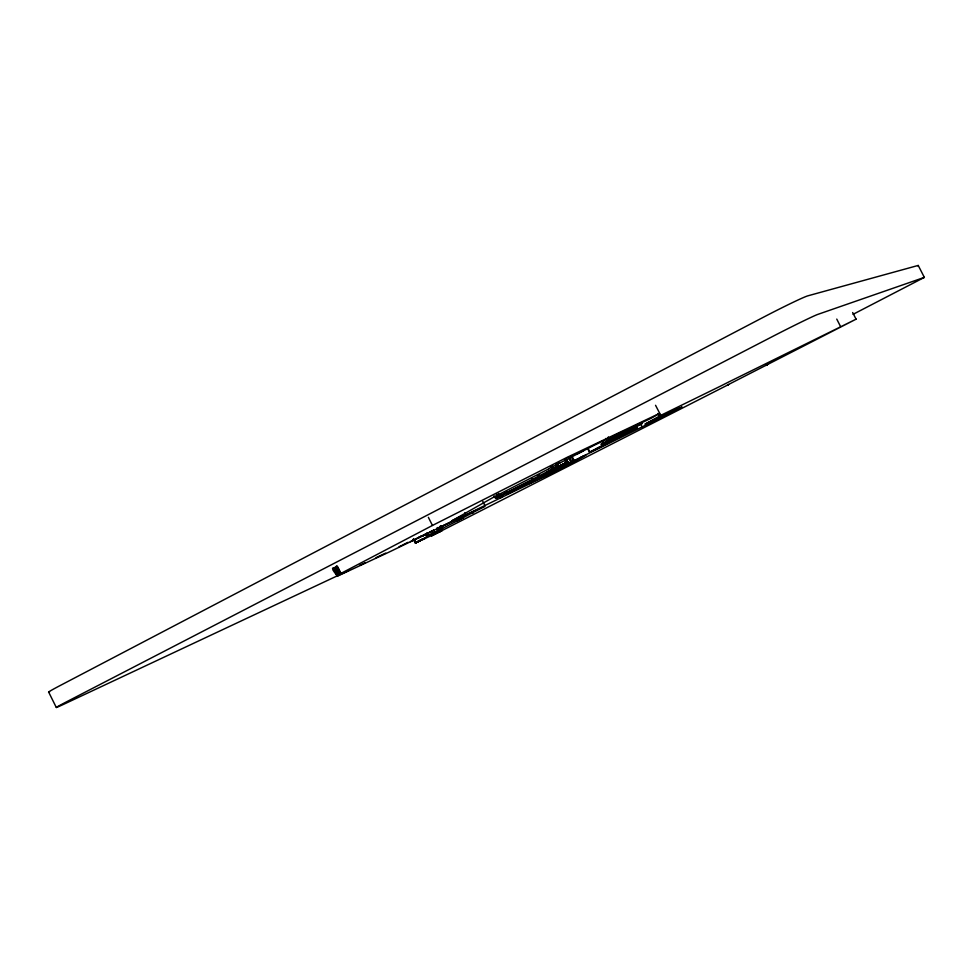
<?xml version="1.0" encoding="UTF-8"?>
<svg xmlns="http://www.w3.org/2000/svg" width="973" height="973" viewBox="0 0 973 973"><rect width="100%" height="100%" fill="white"/><g stroke="black" fill="none" stroke-linecap="round" stroke-linejoin="round"><path stroke-width="1.46" d="M624.252 432.803L600.986 444.418L609.925 439.601L608.502 437.108M335.344 566.76L339.091 574.459L340.915 573.486L337.728 567.125M727.999 384.773L856.191 319.12L728.436 382.121A97.762 1.362 -26.9 0 1 720.227 386.269L660.764 415.374L644.977 424.179L659.086 417.295L655.328 419.156M609.828 439.626L639.091 424.471L629.859 429.3L634.092 427.171M918.257 265.495L924.35 277.39L853.066 314.328M515.045 488.726L507.249 492.654L567.794 462.041L566.566 459.256M410.399 541.742L421.516 536.087L414.607 539.65M458.417 517.904L451.703 521.382M550.159 472.939L549.21 473.389L551.205 472.404L545.221 475.189L553.029 471.333L539.297 478.193L538.033 475.675M439.626 531.659L440.319 531.331L423.182 539.395M501.91 495.135L500.231 496.048C519.193 484.226 493.445 503.065 494.126 495.792M530.82 483.216L428.521 532.936M414.571 539.966L415.86 542.533L433.727 533.265L429.251 535.393L430.601 534.87M587.522 448.371L589.48 452.238L637.133 427.84L635.807 425.225M551.083 466.651L552.36 469.181L495.391 498.285M339.212 574.435L338.032 575.189L334.238 567.624M336.378 566.152C341.243 576.563 342.362 575.809 337.011 565.799M623.328 435.089L622.44 435.576M564.814 460.156L566.067 462.637L564.814 463.306L567.94 461.968M432.462 525.444L566.627 457.578L659.633 413.343L651.205 418.232L594.26 445.233L548.723 468.779M425.079 534.615L429.92 532.134L422.744 535.843L427.67 533.313M627.086 431.343L642.314 423.389L625.748 432.036M336.609 576.393C338.701 576.284 331.939 570.579 332.547 568.293M426.636 533.253L427.95 535.88L461.178 518.84M727.415 385.065L728.68 384.505L431.416 535.977L442.07 530.577L440.197 531.489M333.24 567.916L337.339 576.211L388.726 552.263A193.335 2.943 -26.8 0 0 393.639 549.891L424.702 534.822M422.586 539.687L423.924 538.945L418.074 541.766L420.555 540.55M517.636 487.339L517.089 487.643L517.806 487.315M563.075 466.748L567.016 464.693L562.212 466.991M413.306 539.127L415.228 542.946L422.914 538.933L417.466 541.718M557.432 466.687C540.185 474.629 561.336 467.526 556.021 464.23M460.934 518.889L463.209 517.697L458.709 520.032L484.955 506.203L441.572 526.502L451.922 521.346M637.133 427.84L620.202 436.634L621.978 435.734M520.482 485.989L518.268 487.12L532.122 480.188L496.789 497.933L502.384 494.965M555.279 467.904L566.067 462.637M624.058 434.59L629.823 431.671L604.452 444.649L605.145 444.32M598.577 447.714L595.719 449.137L600.913 446.485L599.733 447.081M570.896 456.021L573.425 461.032L682.146 407.018L675.578 409.499L676.344 408.769L657.894 417.952M553.175 468.852L554.355 468.256M596.485 448.784L589.48 452.238M597.811 448.054L605.242 444.381M579.738 452.542L582.973 450.925L577.05 453.904L578.753 453.041M626.344 431.55L608.964 440.416L616.225 436.755A470.75 9.025 -26.8 0 0 626.04 431.732L635.807 426.454L634.347 427.171M539.297 478.193L519.825 487.862M530.82 483.216L567.855 465.422L585.892 455.072L549.672 472.914M606.13 443.834L606.884 443.457L605.571 444.089M573.085 461.372L563.635 466.14M562.139 467.222L564.109 466.189L563.16 466.639M427.95 535.88L433.739 533.022L431.477 534.128M656.118 418.767L657.444 418.098M515.52 488.47L520.117 486.111M407.991 542.326L402.822 544.904M562.394 467.028L561.044 467.721L564.267 466.006L559.852 468.037L561.494 467.356M417.186 541.876L415.86 542.533M509.645 492.788L519.375 488.081M419.156 541.183L415.228 542.946M399.027 546.777L401.825 545.391M509.061 493.153L506.824 494.211L529.786 483.058L527.111 484.372L528.534 483.69M432.486 533.897C443.858 527.767 431.027 534.615 428.655 535.576L430.698 534.542M435.636 532.267L434.955 532.499L436.05 532.061M337.339 576.211L338.032 575.189M528.473 483.763L561.506 467.539M549.514 468.487L492.97 497.544L451.8 520.847L460.898 516.554L458.417 517.891M348.602 570.531L64.023 704.136A35.819 0.693 -26.4 0 1 67.587 701.278L772.185 336.694A42.216 1.058 -27 0 1 817.551 314.486L924.35 277.39M359.609 565.362L365.106 562.783M376.101 557.626L385.734 553.102M340.209 573.79L432.45 525.456L428.375 517.344M852.664 312.528L856.07 319.193M836.756 319.095L840.526 326.478M655.547 405.291L660.764 415.374M657.857 413.501L659.207 416.164M640.793 424.289L642.168 426.989M633.812 426.174L635.138 428.801M618.414 434.007L619.74 436.622M608.089 437.315L609.39 439.881M605.765 438.47L607.067 441.049M603.078 441.815L604.391 444.43M601.837 440.708L603.126 443.25M587.911 448.139L589.869 452.007M571.698 455.632L574.228 460.643M569.971 458.052L571.881 461.81M568.305 457.31L570.847 462.321M566.432 459.341L567.794 462.041M566.274 459.378L567.636 462.09M565.812 459.609L567.186 462.321M557.359 463.683L558.624 466.201M555.936 464.364L557.201 466.87M556.544 466.359L557.809 468.877M555.401 466.918L556.665 469.424M552.628 465.86L553.905 468.39M539.358 474.897L540.623 477.415M537.51 475.979L538.774 478.497M531.976 478.68L533.24 481.197M501.046 494.32L502.311 496.838M500.426 494.625L501.703 497.142M499.636 495.16L500.9 497.665M498.504 493.554L499.757 496.048M499.125 495.415L500.39 497.921M497.13 494.235L498.383 496.729M496.266 494.71L497.531 497.203M482.815 501.411L484.761 505.267M441.207 525.797L442.533 528.436M440.733 526.028L442.058 528.667M440.088 526.32L441.414 528.959M439.614 526.551L440.939 529.19M438.032 527.402L439.358 530.03M436.865 527.974L438.191 530.601M433.399 529.774L434.712 532.401M431.355 530.808L432.669 533.435M426.831 533.168L428.156 535.782M426.21 533.8L427.402 536.512M425.493 534.25L426.794 536.828M413.671 538.933L415.593 542.752M48.711 692.18L56.325 707.529M917.831 265.824A27.463 0.645 -27.1 0 0 918.086 265.471L808.004 295.792A42.204 1.593 -27.2 0 0 762.516 317.709L59.852 685.697A35.806 1.034 -26.3 0 0 49.562 691.937M472.197 513.051L473.316 512.503L472.197 513.051M559.633 462.99L557.018 464.328L559.633 462.99M457.784 520.689L456.957 521.102L457.772 520.64M547.41 474.629L542.156 477.244L549.368 473.596L547.41 474.629M766.335 365.179C770.093 363.184 764.012 366.298 766.335 365.179M423.656 535.162L418.463 537.741L425.992 533.922L423.656 535.162M557.079 469.801L558.538 469.083L557.079 469.801M411.457 541.073L413.951 539.772L411.457 541.073M563.89 463.89L560.497 465.617L565.264 463.233L563.89 463.89M424.119 538.774L425.347 538.178L424.119 538.774M671.808 411.214L665.909 414.121L671.808 411.214M542.229 476.685C539.601 478.108 546.352 474.702 542.229 476.685M619.485 437.108L616.967 438.373L619.485 437.108M436.646 531.465L433.009 533.301L436.646 531.465M583.082 456.349L580.784 457.505L583.082 456.349M546.862 472.087C545.512 472.817 551.156 469.947 546.862 472.087M545.014 475.456L547.227 474.362L545.014 475.456M464.96 513.087L465.653 512.771L464.96 513.087M553.357 471.273L553.357 471.273M420.348 540.55L415.775 542.812L420.348 540.55"/></g></svg>
